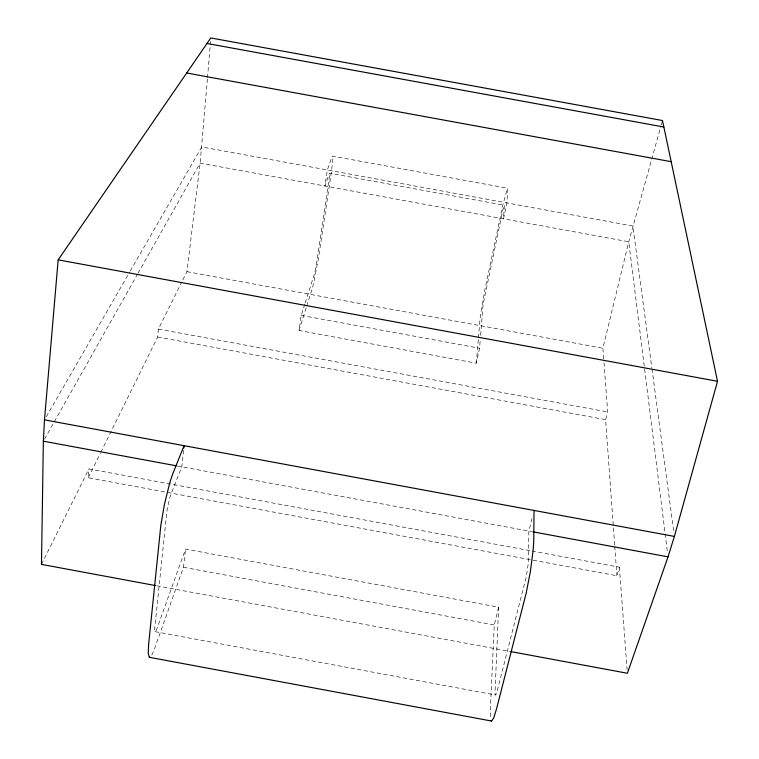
<?xml version="1.0" encoding="UTF-8"?>
<svg xmlns="http://www.w3.org/2000/svg" width="759" height="759" viewBox="0 0 759 759"><rect width="100%" height="100%" fill="white"/><g stroke="black" fill="none" stroke-linecap="round" stroke-linejoin="round"><path stroke-width="0.57" stroke-dasharray="3.79 2.85" d="M183.583 450.381L181.809 466.813L171.202 493.587A15.427 2.011 -78.4 0 0 169.826 497.714L167.35 508.644A14.013 1.831 -78.4 0 0 166.629 513.748L154.864 626.896A13.577 1.641 -78 0 0 154.703 630.236L155.064 631.649L155.899 630.938A14.952 1.812 -78 0 0 157.075 628.243L185.538 549.099L498.635 607.209L495.086 691.126A14.981 1.556 -80.9 0 0 495.124 694.058L495.561 695.007L496.32 693.802A13.605 1.414 -80.9 0 0 497.287 690.605L525.399 580.274A14.042 1.565 -80.5 0 0 526.518 575.237L528.16 564.127A15.455 1.727 -80.5 0 0 528.435 559.791L528.852 531.072L532.306 517.325M498.635 607.209L494.251 624.961L490.39 709.618A42.447 4.402 -80.9 0 0 490.456 718.099M531.945 550.987L619.391 567.191L616.896 575.73L88.281 477.762L88.917 468.91L530.788 550.778M304.805 304.169L301.247 315.374L299.027 330.507L476.367 363.2L479.584 348.229L480.238 340.041M480.618 335.364L482.961 306.114A9.706 0.512 -79.5 0 1 483.217 303.894L502.724 210.679A9.108 0.493 -79.3 0 1 503.388 207.748L504.242 205.234A10.038 0.541 -79.3 0 1 504.289 206.05L503.53 218.801L506.927 202.909L507.629 190.386A28.415 1.537 -79.3 0 0 507.458 188.194L332.546 156.126A28.387 1.888 -79.9 0 0 331.484 158.09L327.319 169.969L324.937 186.031L329.131 173.915A10.028 0.664 -79.9 0 1 329.51 173.175L504.242 205.234M207.406 78.964L200.129 163.119L186.923 271.665L182.255 281.058M207.501 77.797L210.499 41.47M476.367 363.2L478.36 338.969M478.455 337.821L479.887 320.516A27.504 1.452 -79.5 0 1 480.627 314.198L484.944 289.435L503.151 203.763L507.458 188.194M100.795 452.364L157.644 337.005L158.384 329.083L181.733 282.101M151.743 655.036A42.362 5.133 -78 0 0 155.083 647.199L183.479 567.258L185.538 549.099M603.69 358.865L602.893 348.248L628.746 241.779L660.899 126.212M614.676 544.981L605.616 419.651L607.693 411.957L603.784 360.051M661.222 125.074L662.171 121.668M299.027 330.507L306.342 307.291M306.683 306.181L311.902 289.596A27.476 1.784 -79.7 0 0 313.562 283.449L318.391 258.8L331.36 172.255L332.831 159.694L332.546 156.126M305.165 303.05L314.074 275.043A9.696 0.626 -79.7 0 0 314.653 272.879L315.991 266.381A8.804 0.569 -79.7 0 0 316.55 263.012L329.102 178.83A9.099 0.607 -79.9 0 0 329.491 175.841L329.51 173.175M88.281 477.762L100.273 453.427M41.479 564.383L88.917 468.91M44.515 439.119L137.417 274.35M137.996 273.316L200.129 163.119L628.746 241.779L667.588 553.32M46.261 416.776L129.647 272.111M130.235 271.086L201.79 146.942L632.864 226.011L651.82 367.745M186.923 271.665L602.893 348.248M301.247 315.374L479.584 348.229M158.384 329.083L607.693 411.957M157.644 337.005L605.616 419.651M177.378 465.998L531.67 531.604M183.479 567.258L494.251 624.961M156.79 585.806L509.735 651.393M155.064 631.649L495.561 695.007M651.981 368.912L673.755 531.727M619.391 567.191L627.114 669.723M614.762 546.167L616.896 575.73"/><path stroke-width="1.14" d="M534.032 510.446L533.767 538.795A43.766 4.886 -80.5 0 1 533.036 551.053L530.266 572.144L526.196 593.054L496.557 708.811L493.767 717.834L491.633 721.05L149.324 657.303L148.223 653.499L148.65 644.049L160.842 525.275L164.437 504.327L169.532 483.711A43.69 5.692 -78.4 0 1 173.46 472.07L184.095 445.685L183.839 448.038M510.902 651.611L627.38 673.261L668.034 556.85L674.381 536.414L717.521 381.293L662.493 120.539L210.793 37.95L58.158 259.853L44.487 419.85L43.358 441.178L41.479 564.383L155.633 585.597M149.324 657.303L149.997 657.218M206.998 43.472L663.859 127.019M186.686 73.006L671.174 161.686M58.158 259.853L717.521 381.293M44.487 419.85L674.381 536.414M43.358 441.178L176.211 465.779M532.837 531.812L668.034 556.85M491.12 720.737L491.633 721.05"/></g></svg>
